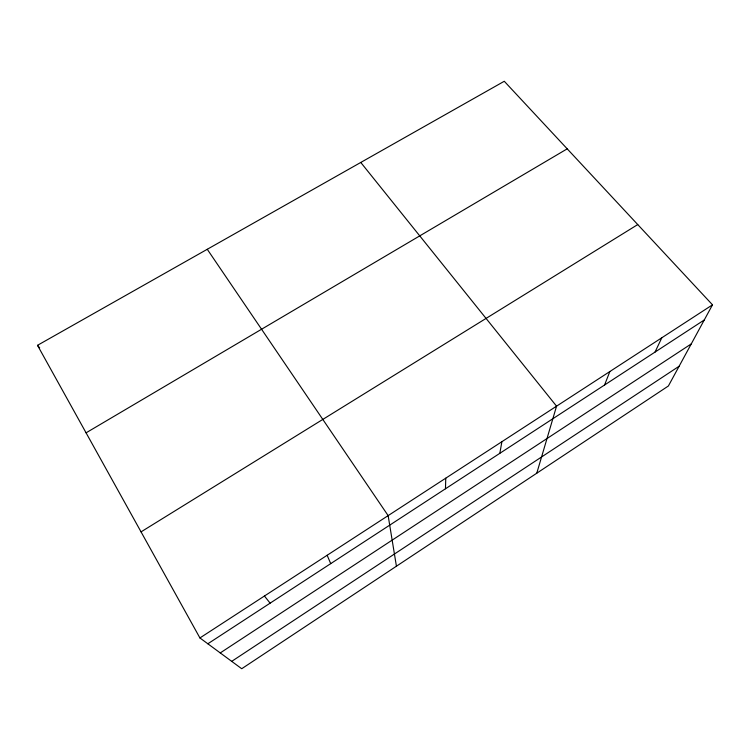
<?xml version="1.0" encoding="UTF-8"?>
<svg xmlns="http://www.w3.org/2000/svg" width="750" height="750" viewBox="0 0 750 750"><rect width="100%" height="100%" fill="white"/><g stroke="black" fill="none" stroke-linecap="round" stroke-linejoin="round"><path stroke-width="1.12" d="M445.472 488.775L445.763 478.181M499.837 453.319L501.881 441.713M536.775 473.203L556.556 406.172L360.769 162.45M604.566 385.003L609.853 371.541M655.022 352.087L661.819 337.772M712.5 304.828L668.391 385.988L241.725 668.728L199.922 637.95L37.5 345.319L504.272 81.272L712.5 304.828L199.922 637.95M231.713 661.359L679.116 366.244M220.256 652.922L691.266 343.903M207.844 643.781L704.278 319.959M141.047 531.872L637.744 224.569M86.072 432.825L567.206 148.837M37.5 345.319L39.675 347.869M264.431 596.025L270.122 603.159M207.263 249.291L388.144 515.625L396.422 566.213M327.15 555.262L330.712 563.634"/></g></svg>
